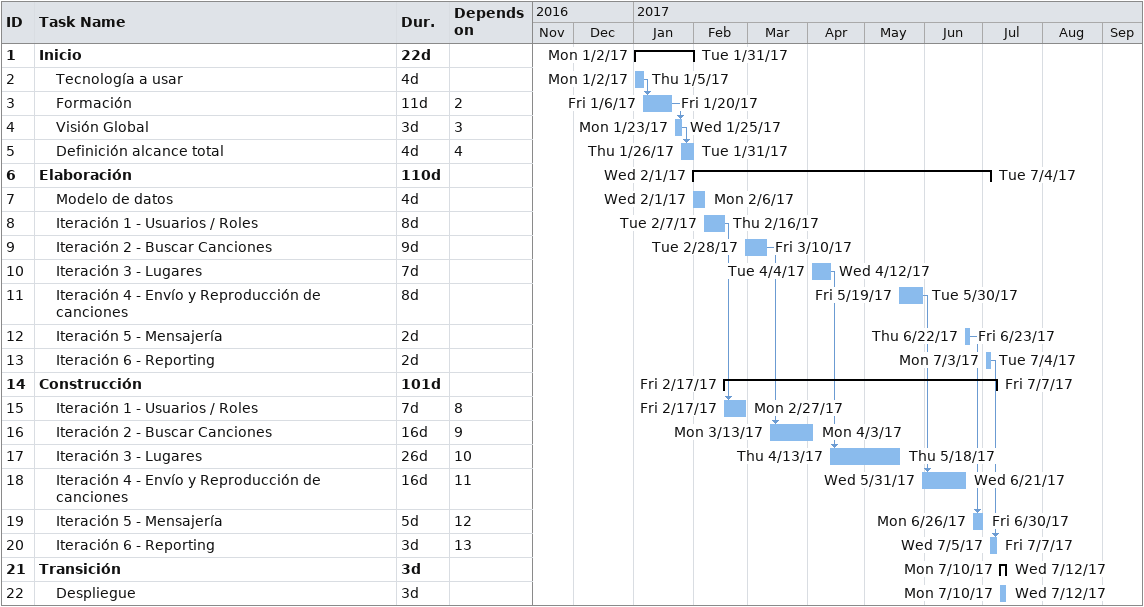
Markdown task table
| ID | Level | Task | Duration | Start | Finish | Predecessors |
|---|---|---|---|---|---|---|
| 1 | 1 | **Inicio** | 22d | 2017-01-02 | 2017-01-31 |  |
| 2 | 2 | Tecnología a usar | 4d | 2017-01-02 | 2017-01-05 |  |
| 3 | 2 | Formación | 11d | 2017-01-06 | 2017-01-20 | 2 |
| 4 | 2 | Visión Global | 3d | 2017-01-23 | 2017-01-25 | 3 |
| 5 | 2 | Definición alcance total | 4d | 2017-01-26 | 2017-01-31 | 4 |
| 6 | 1 | **Elaboración** | 110d | 2017-02-01 | 2017-07-04 |  |
| 7 | 2 | Modelo de datos | 4d | 2017-02-01 | 2017-02-06 |  |
| 8 | 2 | Iteración 1 - Usuarios / Roles | 8d | 2017-02-07 | 2017-02-16 |  |
| 9 | 2 | Iteración 2 - Buscar Canciones | 9d | 2017-02-28 | 2017-03-10 |  |
| 10 | 2 | Iteración 3 - Lugares | 7d | 2017-04-04 | 2017-04-12 |  |
| 11 | 2 | Iteración 4 - Envío y Reproducción de canciones | 8d | 2017-05-19 | 2017-05-30 |  |
| 12 | 2 | Iteración 5 - Mensajería | 2d | 2017-06-22 | 2017-06-23 |  |
| 13 | 2 | Iteración 6 - Reporting | 2d | 2017-07-03 | 2017-07-04 |  |
| 14 | 1 | **Construcción** | 101d | 2017-02-17 | 2017-07-07 |  |
| 15 | 2 | Iteración 1 - Usuarios / Roles | 7d | 2017-02-17 | 2017-02-27 | 8 |
| 16 | 2 | Iteración 2 - Buscar Canciones | 16d | 2017-03-13 | 2017-04-03 | 9 |
| 17 | 2 | Iteración 3 - Lugares | 26d | 2017-04-13 | 2017-05-18 | 10 |
| 18 | 2 | Iteración 4 - Envío y Reproducción de canciones | 16d | 2017-05-31 | 2017-06-21 | 11 |
| 19 | 2 | Iteración 5 - Mensajería | 5d | 2017-06-26 | 2017-06-30 | 12 |
| 20 | 2 | Iteración 6 - Reporting | 3d | 2017-07-05 | 2017-07-07 | 13 |
| 21 | 1 | **Transición** | 3d | 2017-07-10 | 2017-07-12 |  |
| 22 | 2 | Despliegue | 3d | 2017-07-10 | 2017-07-12 |  |
